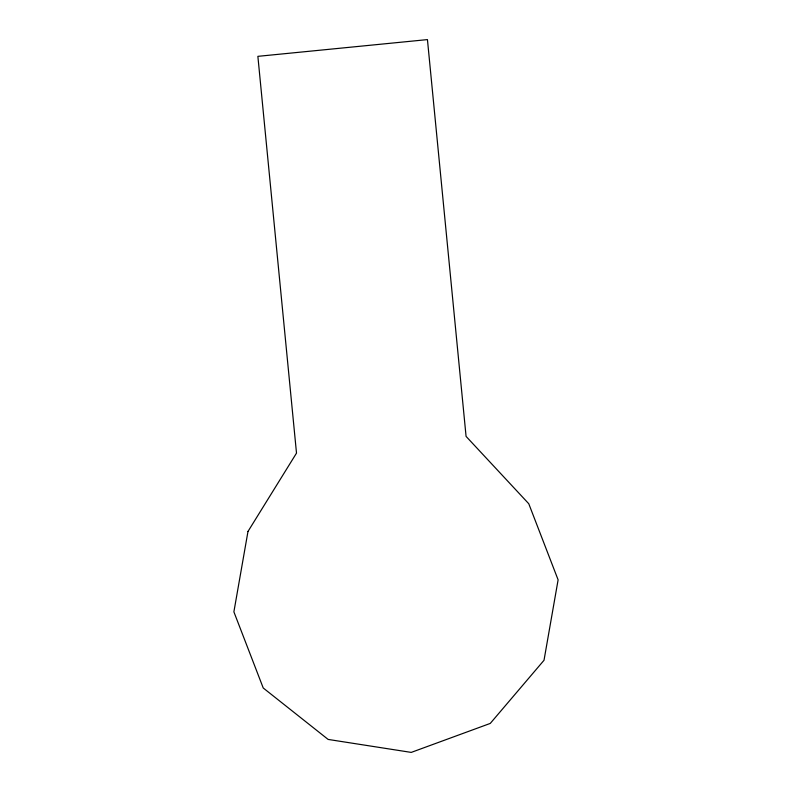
<?xml version="1.0" encoding="UTF-8"?>
<svg xmlns="http://www.w3.org/2000/svg" width="792" height="792" viewBox="0 0 792 792"><rect width="100%" height="100%" fill="white"/><g stroke="black" fill="none" stroke-linecap="round" stroke-linejoin="round"><path stroke-width="1.19" d="M247.985 531.452L233.887 611.86L263.231 687.991L328.145 739.431L411.236 752.4L490.258 723.423L544.015 660.271L558.112 579.853L528.769 503.732L466.072 436.382L427.442 39.6L257.875 56.341L296.505 453.123L247.985 531.452"/></g></svg>
